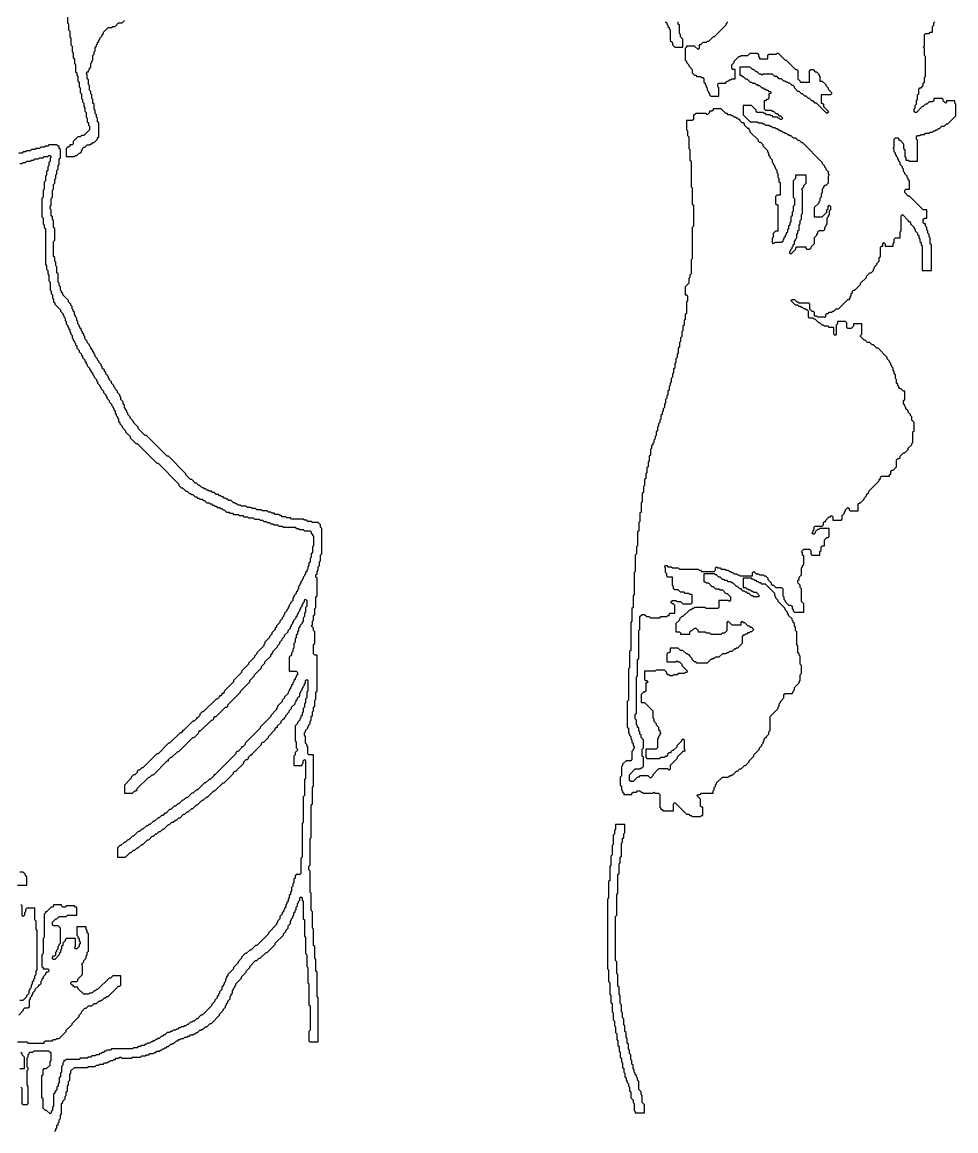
# Model space of a CAD drawing. Header units: metres. Extents: x 0 to 7998, y 2 to 10328.
# Drawn here: x 4186 to 5794, y 4719 to 6627 of the extents above; entities that cross this region are included whole.
import ezdxf

# ---------------------------------------------------------------- set-up
doc = ezdxf.new("R2010")
doc.units = ezdxf.units.M

msp = doc.modelspace()

# ---------------------------------------------------------------- linework, layer by layer
for points in [[(4264, 6636), (4264, 6626), (4266, 6624), (4266, 6614), (4268, 6612), (4268, 6602), (4270, 6600), (4270, 6588), (4272, 6586), (4272, 6576), (4274, 6574), (4274, 6566), (4276, 6564), (4276, 6556), (4278, 6554), (4278, 6542), (4280, 6540), (4280, 6536), (4282, 6534), (4282, 6526), (4284, 6524), (4284, 6516), (4286, 6514), (4286, 6506), (4288, 6504), (4288, 6496), (4290, 6494), (4290, 6490), (4292, 6488), (4292, 6482), (4294, 6480), (4294, 6474), (4296, 6472), (4296, 6464), (4298, 6462), (4298, 6456), (4300, 6454), (4300, 6450), (4302, 6448), (4302, 6442), (4292, 6432), (4288, 6432), (4286, 6430), (4282, 6430), (4274, 6422), (4274, 6418), (4272, 6416), (4268, 6416), (4268, 6414), (4266, 6412), (4264, 6412), (4262, 6410), (4262, 6396), (4276, 6396), (4278, 6398), (4280, 6398), (4284, 6402), (4286, 6402), (4288, 6404), (4288, 6406), (4290, 6408), (4290, 6410), (4292, 6412), (4294, 6412), (4298, 6416), (4302, 6416), (4304, 6418), (4306, 6418), (4308, 6420), (4310, 6420), (4316, 6426), (4316, 6428), (4318, 6430), (4318, 6454), (4316, 6456), (4316, 6462), (4314, 6464), (4314, 6468), (4312, 6470), (4312, 6476), (4310, 6478), (4310, 6486), (4308, 6488), (4308, 6494), (4306, 6496), (4306, 6502), (4304, 6504), (4304, 6508), (4302, 6510), (4302, 6518), (4300, 6520), (4300, 6528), (4298, 6530), (4298, 6538), (4296, 6540), (4298, 6542), (4300, 6542), (4300, 6544), (4302, 6546), (4302, 6548), (4304, 6550), (4304, 6556), (4306, 6558), (4306, 6560), (4308, 6562), (4308, 6570), (4310, 6572), (4310, 6576), (4312, 6578), (4312, 6584), (4314, 6586), (4314, 6588), (4316, 6590), (4316, 6592), (4318, 6594), (4318, 6596), (4320, 6598), (4320, 6600), (4324, 6604), (4324, 6606), (4326, 6608), (4326, 6610), (4334, 6618), (4340, 6618), (4342, 6620), (4346, 6620), (4352, 6626), (4358, 6626), (4362, 6630)], [(5400, 6628), (5400, 6626), (5398, 6624), (5398, 6622), (5378, 6602), (5376, 6602), (5368, 6594), (5366, 6594), (5364, 6592), (5358, 6592), (5354, 6588), (5352, 6588), (5352, 6582), (5350, 6580), (5344, 6586), (5330, 6586), (5330, 6584), (5328, 6582), (5328, 6562), (5330, 6560), (5330, 6558), (5334, 6554), (5334, 6552), (5340, 6546), (5340, 6540), (5344, 6536), (5346, 6536), (5348, 6534), (5354, 6534), (5356, 6532), (5358, 6532), (5360, 6530), (5360, 6524), (5362, 6522), (5362, 6520), (5364, 6518), (5364, 6516), (5366, 6514), (5366, 6510), (5368, 6508), (5368, 6506), (5370, 6504), (5370, 6502), (5372, 6500), (5386, 6500), (5386, 6514), (5384, 6516), (5384, 6520), (5386, 6522), (5398, 6522), (5398, 6524), (5400, 6526), (5402, 6526), (5404, 6528), (5406, 6528), (5408, 6530), (5414, 6530), (5414, 6546), (5410, 6546), (5408, 6548), (5408, 6554), (5412, 6558), (5412, 6560), (5420, 6568), (5422, 6568), (5424, 6570), (5436, 6570), (5440, 6574), (5452, 6574), (5454, 6572), (5454, 6568), (5456, 6566), (5456, 6564), (5470, 6564), (5470, 6570), (5472, 6572), (5484, 6572), (5486, 6574), (5488, 6574), (5500, 6562), (5502, 6562), (5518, 6546), (5520, 6546), (5522, 6544), (5522, 6530), (5526, 6526), (5526, 6524), (5542, 6524), (5542, 6544), (5544, 6546), (5548, 6546), (5552, 6542), (5554, 6542), (5558, 6538), (5558, 6536), (5560, 6534), (5560, 6526), (5564, 6526), (5570, 6520), (5570, 6518), (5574, 6514), (5574, 6512), (5580, 6506), (5580, 6504), (5578, 6502), (5562, 6502), (5562, 6488), (5564, 6488), (5566, 6486), (5566, 6482), (5574, 6474), (5574, 6472), (5572, 6470), (5554, 6488), (5552, 6488), (5548, 6492), (5546, 6492), (5542, 6496), (5540, 6496), (5536, 6500), (5534, 6500), (5530, 6504), (5528, 6504), (5524, 6508), (5522, 6508), (5516, 6514), (5516, 6516), (5514, 6518), (5512, 6518), (5508, 6522), (5506, 6522), (5504, 6524), (5502, 6524), (5500, 6526), (5498, 6526), (5494, 6530), (5490, 6530), (5486, 6534), (5482, 6534), (5478, 6538), (5462, 6538), (5460, 6536), (5458, 6538), (5456, 6538), (5452, 6542), (5450, 6542), (5446, 6546), (5444, 6546), (5440, 6550), (5422, 6550), (5422, 6536), (5424, 6536), (5426, 6534), (5428, 6534), (5432, 6530), (5434, 6530), (5440, 6524), (5442, 6524), (5444, 6522), (5448, 6522), (5450, 6520), (5452, 6520), (5454, 6518), (5456, 6518), (5460, 6514), (5462, 6514), (5464, 6512), (5466, 6512), (5468, 6510), (5470, 6510), (5472, 6508), (5474, 6508), (5476, 6506), (5474, 6504), (5472, 6504), (5472, 6496), (5470, 6494), (5468, 6494), (5466, 6492), (5464, 6492), (5464, 6478), (5466, 6476), (5476, 6476), (5478, 6474), (5480, 6474), (5484, 6470), (5486, 6470), (5490, 6466), (5492, 6466), (5496, 6462), (5494, 6460), (5492, 6460), (5490, 6462), (5488, 6462), (5486, 6464), (5480, 6464), (5478, 6466), (5476, 6466), (5474, 6468), (5468, 6468), (5466, 6470), (5464, 6470), (5462, 6472), (5452, 6472), (5450, 6474), (5450, 6476), (5442, 6484), (5428, 6484), (5428, 6468), (5440, 6456), (5452, 6456), (5454, 6454), (5460, 6454), (5462, 6452), (5464, 6452), (5466, 6450), (5472, 6450), (5474, 6448), (5476, 6448), (5478, 6446), (5482, 6446), (5484, 6444), (5486, 6444), (5488, 6442), (5490, 6442), (5492, 6440), (5494, 6440), (5496, 6438), (5498, 6438), (5500, 6436), (5502, 6436), (5504, 6434), (5506, 6434), (5508, 6432), (5510, 6432), (5514, 6428), (5518, 6428), (5522, 6424), (5524, 6424), (5528, 6420), (5530, 6420), (5564, 6386), (5564, 6384), (5568, 6380), (5568, 6378), (5570, 6376), (5570, 6374), (5574, 6370), (5574, 6366), (5576, 6364), (5574, 6362), (5574, 6350), (5570, 6346), (5568, 6346), (5566, 6344), (5566, 6342), (5564, 6340), (5564, 6334), (5562, 6332), (5562, 6326), (5560, 6324), (5560, 6320), (5558, 6318), (5558, 6316), (5550, 6308), (5550, 6292), (5564, 6292), (5572, 6300), (5572, 6304), (5574, 6306), (5574, 6310), (5576, 6312), (5578, 6310), (5578, 6304), (5576, 6302), (5576, 6296), (5574, 6294), (5574, 6292), (5572, 6290), (5572, 6280), (5570, 6278), (5570, 6276), (5568, 6274), (5568, 6270), (5566, 6268), (5558, 6268), (5556, 6266), (5556, 6264), (5554, 6262), (5554, 6260), (5550, 6256), (5550, 6246), (5544, 6240), (5544, 6238), (5542, 6236), (5538, 6236), (5536, 6238), (5536, 6240), (5520, 6240), (5518, 6238), (5518, 6236), (5510, 6228), (5508, 6230), (5508, 6232), (5510, 6234), (5510, 6236), (5512, 6238), (5512, 6240), (5514, 6242), (5514, 6244), (5516, 6246), (5516, 6250), (5518, 6252), (5518, 6254), (5520, 6256), (5520, 6262), (5522, 6264), (5522, 6268), (5524, 6270), (5524, 6278), (5526, 6280), (5526, 6286), (5528, 6288), (5528, 6296), (5530, 6298), (5530, 6338), (5528, 6340), (5532, 6344), (5532, 6346), (5536, 6350), (5536, 6364), (5518, 6364), (5518, 6358), (5514, 6354), (5514, 6326), (5516, 6324), (5516, 6312), (5514, 6310), (5514, 6302), (5512, 6300), (5512, 6294), (5510, 6292), (5510, 6284), (5508, 6282), (5508, 6278), (5506, 6276), (5506, 6272), (5504, 6270), (5504, 6266), (5502, 6264), (5502, 6262), (5500, 6260), (5500, 6258), (5498, 6256), (5498, 6254), (5496, 6252), (5496, 6250), (5494, 6248), (5482, 6248), (5480, 6246), (5478, 6248), (5478, 6256), (5480, 6258), (5480, 6264), (5484, 6268), (5488, 6268), (5488, 6312), (5486, 6312), (5484, 6314), (5484, 6328), (5486, 6330), (5492, 6330), (5492, 6350), (5490, 6352), (5490, 6358), (5488, 6360), (5488, 6366), (5486, 6368), (5486, 6372), (5484, 6374), (5484, 6376), (5482, 6378), (5482, 6380), (5480, 6382), (5480, 6384), (5478, 6386), (5478, 6390), (5474, 6394), (5474, 6396), (5472, 6398), (5472, 6402), (5470, 6404), (5470, 6406), (5462, 6414), (5462, 6416), (5458, 6420), (5456, 6420), (5454, 6422), (5454, 6424), (5440, 6438), (5440, 6440), (5438, 6442), (5438, 6444), (5436, 6444), (5430, 6450), (5430, 6452), (5428, 6454), (5426, 6454), (5422, 6458), (5422, 6460), (5420, 6460), (5418, 6462), (5416, 6462), (5414, 6464), (5412, 6464), (5410, 6466), (5408, 6466), (5406, 6468), (5402, 6468), (5400, 6470), (5398, 6470), (5390, 6478), (5376, 6478), (5376, 6476), (5374, 6474), (5370, 6474), (5370, 6472), (5366, 6468), (5364, 6470), (5346, 6470), (5344, 6468), (5342, 6468), (5342, 6460), (5340, 6458), (5330, 6458), (5330, 6442), (5332, 6440), (5332, 6432), (5334, 6430), (5334, 6410), (5336, 6408), (5336, 6390), (5338, 6388), (5338, 6344), (5340, 6342), (5340, 6314), (5342, 6312), (5342, 6276), (5340, 6274), (5340, 6220), (5338, 6218), (5338, 6194), (5336, 6192), (5336, 6188), (5334, 6186), (5334, 6178), (5328, 6172), (5328, 6158), (5330, 6158), (5332, 6156), (5332, 6148), (5330, 6146), (5330, 6126), (5328, 6124), (5328, 6116), (5326, 6114), (5326, 6106), (5324, 6104), (5324, 6096), (5322, 6094), (5322, 6086), (5320, 6084), (5320, 6078), (5318, 6076), (5318, 6068), (5316, 6066), (5316, 6058), (5314, 6056), (5314, 6050), (5312, 6048), (5312, 6042), (5310, 6040), (5310, 6032), (5308, 6030), (5308, 6024), (5306, 6022), (5306, 6016), (5304, 6014), (5304, 6008), (5302, 6006), (5302, 6002), (5300, 6000), (5300, 5994), (5298, 5992), (5298, 5986), (5296, 5984), (5296, 5980), (5294, 5978), (5294, 5972), (5292, 5970), (5292, 5964), (5290, 5962), (5290, 5958), (5288, 5956), (5288, 5952), (5286, 5950), (5286, 5944), (5284, 5942), (5284, 5938), (5282, 5936), (5282, 5932), (5280, 5930), (5280, 5924), (5278, 5922), (5278, 5916), (5276, 5914), (5276, 5910), (5274, 5908), (5274, 5904), (5272, 5902), (5272, 5900), (5270, 5898), (5270, 5894), (5268, 5892), (5268, 5882), (5266, 5880), (5266, 5872), (5264, 5870), (5264, 5862), (5262, 5860), (5262, 5852), (5260, 5850), (5260, 5842), (5258, 5840), (5258, 5830), (5256, 5828), (5256, 5818), (5254, 5816), (5254, 5802), (5252, 5800), (5252, 5784), (5250, 5782), (5250, 5768), (5248, 5766), (5248, 5752), (5246, 5750), (5246, 5726), (5244, 5724), (5244, 5712), (5242, 5710), (5242, 5682), (5240, 5680), (5240, 5642), (5238, 5640), (5238, 5620), (5236, 5618), (5236, 5596), (5234, 5594), (5234, 5546), (5232, 5544), (5232, 5516), (5230, 5514), (5230, 5460), (5228, 5458), (5228, 5414), (5230, 5412), (5230, 5404), (5232, 5402), (5232, 5400), (5234, 5398), (5234, 5394), (5236, 5392), (5236, 5388), (5238, 5386), (5238, 5382), (5240, 5380), (5240, 5378), (5238, 5376), (5238, 5374), (5236, 5372), (5236, 5358), (5234, 5356), (5226, 5356), (5220, 5350), (5220, 5348), (5218, 5346), (5218, 5330), (5216, 5328), (5216, 5314), (5218, 5312), (5218, 5306), (5220, 5304), (5220, 5302), (5222, 5300), (5222, 5298), (5236, 5298), (5236, 5300), (5238, 5302), (5244, 5302), (5246, 5304), (5250, 5304), (5252, 5302), (5254, 5302), (5256, 5300), (5272, 5300), (5274, 5302), (5276, 5300), (5282, 5300), (5284, 5298), (5284, 5276), (5286, 5274), (5286, 5272), (5288, 5272), (5290, 5270), (5308, 5270), (5308, 5282), (5310, 5284), (5330, 5264), (5334, 5264), (5336, 5262), (5338, 5262), (5340, 5260), (5354, 5260), (5356, 5262), (5358, 5262), (5358, 5276), (5356, 5276), (5354, 5278), (5354, 5290), (5348, 5296), (5350, 5298), (5354, 5298), (5356, 5300), (5376, 5300), (5376, 5304), (5378, 5306), (5378, 5310), (5380, 5312), (5380, 5314), (5382, 5316), (5382, 5318), (5392, 5328), (5402, 5328), (5404, 5330), (5406, 5330), (5408, 5332), (5410, 5332), (5416, 5338), (5418, 5338), (5422, 5342), (5424, 5342), (5430, 5348), (5432, 5348), (5438, 5354), (5438, 5356), (5446, 5364), (5446, 5366), (5456, 5376), (5456, 5378), (5460, 5382), (5460, 5384), (5462, 5386), (5462, 5388), (5464, 5390), (5464, 5394), (5466, 5396), (5468, 5396), (5468, 5398), (5472, 5402), (5472, 5406), (5474, 5408), (5474, 5432), (5488, 5446), (5488, 5448), (5490, 5450), (5490, 5454), (5492, 5456), (5492, 5458), (5498, 5464), (5498, 5470), (5500, 5472), (5512, 5472), (5514, 5474), (5514, 5476), (5516, 5478), (5516, 5482), (5524, 5490), (5524, 5492), (5526, 5494), (5526, 5504), (5528, 5506), (5528, 5520), (5526, 5522), (5526, 5536), (5524, 5538), (5524, 5540), (5522, 5542), (5522, 5554), (5520, 5556), (5520, 5578), (5518, 5580), (5518, 5586), (5516, 5588), (5516, 5592), (5514, 5594), (5514, 5596), (5512, 5598), (5512, 5600), (5506, 5606), (5506, 5608), (5504, 5610), (5504, 5612), (5500, 5616), (5500, 5618), (5488, 5630), (5488, 5632), (5484, 5636), (5484, 5638), (5482, 5640), (5482, 5644), (5466, 5660), (5460, 5660), (5458, 5662), (5456, 5662), (5454, 5664), (5452, 5664), (5450, 5666), (5448, 5666), (5446, 5668), (5444, 5668), (5442, 5670), (5428, 5670), (5428, 5654), (5432, 5654), (5434, 5652), (5436, 5652), (5438, 5650), (5440, 5650), (5442, 5648), (5444, 5648), (5446, 5646), (5450, 5646), (5456, 5640), (5454, 5638), (5446, 5638), (5444, 5640), (5442, 5640), (5438, 5644), (5436, 5644), (5434, 5646), (5432, 5646), (5430, 5648), (5428, 5648), (5424, 5652), (5422, 5652), (5418, 5656), (5416, 5656), (5410, 5662), (5408, 5662), (5406, 5664), (5402, 5664), (5400, 5666), (5396, 5666), (5394, 5668), (5392, 5668), (5388, 5672), (5386, 5672), (5382, 5676), (5380, 5676), (5378, 5678), (5360, 5678), (5360, 5664), (5362, 5664), (5364, 5662), (5368, 5662), (5374, 5656), (5376, 5656), (5380, 5652), (5386, 5652), (5388, 5650), (5392, 5650), (5398, 5644), (5400, 5644), (5406, 5638), (5406, 5632), (5404, 5630), (5402, 5632), (5386, 5632), (5386, 5620), (5384, 5618), (5364, 5618), (5362, 5620), (5344, 5620), (5342, 5618), (5340, 5618), (5338, 5616), (5336, 5616), (5324, 5604), (5322, 5604), (5318, 5600), (5318, 5598), (5312, 5592), (5312, 5578), (5318, 5578), (5320, 5576), (5320, 5574), (5336, 5574), (5336, 5578), (5338, 5580), (5340, 5580), (5344, 5584), (5346, 5584), (5350, 5580), (5350, 5578), (5362, 5578), (5364, 5576), (5370, 5576), (5372, 5574), (5390, 5574), (5392, 5576), (5396, 5576), (5400, 5580), (5400, 5594), (5402, 5596), (5408, 5590), (5424, 5590), (5424, 5594), (5426, 5596), (5428, 5594), (5430, 5594), (5436, 5588), (5438, 5588), (5440, 5586), (5442, 5586), (5446, 5582), (5442, 5578), (5440, 5578), (5438, 5576), (5436, 5576), (5434, 5574), (5432, 5574), (5430, 5572), (5428, 5572), (5426, 5570), (5426, 5558), (5418, 5550), (5416, 5550), (5414, 5548), (5412, 5548), (5408, 5544), (5404, 5544), (5402, 5542), (5400, 5542), (5398, 5540), (5392, 5540), (5386, 5534), (5380, 5534), (5378, 5532), (5376, 5532), (5374, 5530), (5372, 5530), (5366, 5524), (5348, 5524), (5346, 5526), (5344, 5526), (5340, 5530), (5340, 5532), (5336, 5536), (5336, 5538), (5334, 5538), (5332, 5540), (5330, 5540), (5324, 5546), (5320, 5546), (5316, 5550), (5302, 5550), (5302, 5544), (5300, 5542), (5298, 5542), (5296, 5540), (5296, 5526), (5312, 5526), (5314, 5528), (5316, 5526), (5318, 5526), (5322, 5522), (5322, 5520), (5332, 5510), (5330, 5508), (5328, 5508), (5326, 5506), (5316, 5506), (5314, 5504), (5308, 5504), (5306, 5502), (5302, 5502), (5300, 5504), (5298, 5504), (5296, 5506), (5296, 5508), (5292, 5512), (5278, 5512), (5276, 5510), (5258, 5510), (5258, 5496), (5260, 5494), (5262, 5494), (5264, 5492), (5262, 5490), (5260, 5490), (5260, 5476), (5258, 5474), (5256, 5474), (5252, 5470), (5252, 5456), (5258, 5456), (5272, 5442), (5272, 5430), (5274, 5428), (5274, 5424), (5278, 5420), (5278, 5418), (5282, 5414), (5282, 5410), (5284, 5408), (5284, 5406), (5286, 5404), (5284, 5402), (5284, 5400), (5282, 5398), (5282, 5396), (5280, 5394), (5280, 5378), (5278, 5376), (5260, 5376), (5260, 5362), (5262, 5360), (5284, 5360), (5286, 5362), (5292, 5362), (5294, 5364), (5296, 5364), (5298, 5366), (5298, 5368), (5300, 5370), (5304, 5370), (5304, 5372), (5306, 5374), (5308, 5374), (5314, 5380), (5314, 5382), (5322, 5390), (5322, 5392), (5324, 5394), (5326, 5392), (5326, 5376), (5328, 5374), (5326, 5372), (5324, 5372), (5314, 5362), (5314, 5360), (5302, 5348), (5302, 5342), (5300, 5340), (5298, 5342), (5282, 5342), (5272, 5332), (5272, 5330), (5268, 5326), (5264, 5330), (5250, 5330), (5248, 5328), (5246, 5328), (5238, 5320), (5234, 5320), (5232, 5322), (5232, 5332), (5242, 5342), (5250, 5342), (5252, 5344), (5254, 5344), (5256, 5346), (5256, 5362), (5254, 5364), (5254, 5376), (5256, 5378), (5256, 5392), (5252, 5396), (5252, 5400), (5250, 5402), (5250, 5406), (5248, 5408), (5248, 5412), (5246, 5414), (5246, 5416), (5244, 5418), (5244, 5426), (5242, 5428), (5242, 5436), (5244, 5438), (5244, 5500), (5246, 5502), (5246, 5530), (5248, 5532), (5248, 5580), (5250, 5582), (5250, 5604), (5254, 5608), (5258, 5608), (5262, 5604), (5266, 5604), (5268, 5602), (5284, 5602), (5286, 5604), (5296, 5604), (5298, 5606), (5300, 5606), (5300, 5608), (5302, 5610), (5310, 5610), (5310, 5624), (5308, 5626), (5306, 5626), (5304, 5628), (5304, 5630), (5306, 5632), (5312, 5632), (5314, 5630), (5320, 5630), (5324, 5626), (5338, 5626), (5340, 5628), (5340, 5642), (5336, 5642), (5334, 5644), (5328, 5644), (5326, 5646), (5320, 5646), (5316, 5650), (5310, 5650), (5308, 5652), (5308, 5656), (5306, 5658), (5306, 5672), (5298, 5672), (5296, 5674), (5296, 5678), (5294, 5680), (5294, 5688), (5292, 5690), (5294, 5692), (5296, 5692), (5298, 5690), (5304, 5690), (5306, 5688), (5316, 5688), (5318, 5686), (5350, 5686), (5352, 5684), (5354, 5684), (5356, 5682), (5378, 5682), (5380, 5684), (5380, 5688), (5382, 5690), (5384, 5688), (5388, 5688), (5390, 5686), (5396, 5686), (5398, 5684), (5402, 5684), (5404, 5682), (5406, 5682), (5408, 5680), (5410, 5680), (5412, 5678), (5416, 5678), (5418, 5676), (5420, 5676), (5422, 5674), (5444, 5674), (5444, 5680), (5446, 5682), (5450, 5678), (5454, 5678), (5456, 5676), (5462, 5676), (5464, 5674), (5466, 5674), (5470, 5670), (5470, 5668), (5476, 5662), (5476, 5660), (5478, 5658), (5480, 5658), (5484, 5654), (5494, 5654), (5496, 5652), (5496, 5640), (5498, 5638), (5498, 5634), (5500, 5632), (5500, 5630), (5506, 5624), (5510, 5624), (5512, 5622), (5512, 5618), (5514, 5616), (5514, 5614), (5516, 5612), (5532, 5612), (5532, 5626), (5528, 5630), (5528, 5652), (5526, 5654), (5526, 5658), (5522, 5662), (5522, 5666), (5524, 5668), (5524, 5672), (5528, 5676), (5528, 5688), (5530, 5690), (5530, 5692), (5532, 5694), (5532, 5708), (5530, 5710), (5530, 5714), (5528, 5716), (5532, 5720), (5542, 5720), (5544, 5718), (5544, 5712), (5546, 5710), (5560, 5710), (5560, 5716), (5562, 5718), (5562, 5724), (5564, 5726), (5568, 5726), (5568, 5736), (5572, 5740), (5574, 5740), (5576, 5742), (5576, 5756), (5560, 5756), (5558, 5754), (5556, 5754), (5552, 5750), (5552, 5748), (5550, 5746), (5548, 5746), (5546, 5748), (5548, 5750), (5548, 5752), (5550, 5754), (5550, 5758), (5552, 5760), (5564, 5760), (5566, 5762), (5566, 5766), (5568, 5768), (5570, 5768), (5570, 5770), (5576, 5776), (5578, 5776), (5580, 5778), (5582, 5776), (5582, 5770), (5596, 5770), (5598, 5772), (5598, 5778), (5602, 5782), (5602, 5784), (5604, 5786), (5604, 5788), (5608, 5792), (5610, 5790), (5610, 5788), (5612, 5786), (5626, 5786), (5626, 5798), (5628, 5800), (5630, 5800), (5636, 5806), (5636, 5808), (5640, 5812), (5640, 5814), (5644, 5818), (5644, 5820), (5662, 5838), (5662, 5840), (5664, 5842), (5664, 5844), (5666, 5846), (5680, 5846), (5680, 5848), (5682, 5850), (5682, 5854), (5684, 5856), (5686, 5856), (5692, 5862), (5692, 5874), (5694, 5876), (5696, 5876), (5698, 5878), (5698, 5880), (5704, 5886), (5706, 5886), (5712, 5892), (5712, 5894), (5718, 5900), (5718, 5902), (5720, 5904), (5720, 5922), (5722, 5924), (5722, 5938), (5718, 5942), (5718, 5948), (5716, 5950), (5716, 5952), (5712, 5956), (5712, 5958), (5708, 5962), (5708, 5964), (5706, 5966), (5706, 5968), (5704, 5970), (5704, 5976), (5706, 5978), (5706, 5992), (5704, 5992), (5700, 5996), (5698, 5996), (5696, 5998), (5696, 6000), (5694, 6002), (5694, 6004), (5692, 6006), (5692, 6012), (5690, 6014), (5690, 6020), (5688, 6022), (5688, 6026), (5686, 6028), (5686, 6032), (5684, 6034), (5684, 6036), (5682, 6038), (5682, 6040), (5680, 6042), (5680, 6044), (5676, 6048), (5676, 6050), (5660, 6066), (5658, 6066), (5652, 6072), (5650, 6072), (5646, 6076), (5642, 6076), (5638, 6080), (5636, 6080), (5630, 6086), (5630, 6088), (5632, 6090), (5632, 6108), (5618, 6108), (5618, 6104), (5614, 6100), (5608, 6100), (5606, 6102), (5606, 6110), (5604, 6112), (5590, 6112), (5590, 6108), (5588, 6106), (5588, 6090), (5586, 6088), (5584, 6090), (5584, 6102), (5576, 6102), (5574, 6104), (5568, 6104), (5566, 6106), (5564, 6106), (5560, 6110), (5558, 6110), (5552, 6116), (5550, 6116), (5548, 6118), (5542, 6118), (5540, 6120), (5540, 6130), (5538, 6132), (5536, 6132), (5534, 6134), (5532, 6134), (5530, 6136), (5528, 6136), (5526, 6138), (5524, 6138), (5522, 6140), (5518, 6140), (5510, 6148), (5512, 6150), (5516, 6150), (5520, 6146), (5522, 6146), (5524, 6144), (5540, 6144), (5542, 6142), (5542, 6134), (5546, 6130), (5548, 6130), (5550, 6128), (5550, 6122), (5554, 6122), (5556, 6120), (5570, 6120), (5570, 6124), (5572, 6126), (5574, 6126), (5576, 6128), (5580, 6128), (5582, 6130), (5584, 6130), (5588, 6134), (5592, 6134), (5608, 6150), (5610, 6150), (5612, 6152), (5612, 6154), (5614, 6156), (5614, 6160), (5616, 6162), (5616, 6164), (5618, 6166), (5620, 6166), (5630, 6176), (5630, 6178), (5640, 6188), (5640, 6190), (5646, 6196), (5648, 6196), (5652, 6200), (5652, 6202), (5654, 6204), (5654, 6206), (5658, 6210), (5658, 6212), (5662, 6216), (5662, 6222), (5664, 6224), (5664, 6240), (5666, 6242), (5668, 6242), (5668, 6246), (5670, 6248), (5672, 6246), (5672, 6242), (5686, 6242), (5686, 6246), (5688, 6248), (5688, 6254), (5690, 6256), (5698, 6256), (5698, 6266), (5700, 6268), (5700, 6294), (5702, 6296), (5712, 6286), (5712, 6284), (5714, 6284), (5716, 6282), (5716, 6280), (5722, 6274), (5722, 6272), (5724, 6270), (5724, 6268), (5728, 6264), (5728, 6262), (5730, 6260), (5730, 6256), (5732, 6254), (5732, 6250), (5734, 6248), (5734, 6244), (5736, 6242), (5736, 6200), (5752, 6200), (5752, 6244), (5750, 6246), (5750, 6256), (5748, 6258), (5748, 6262), (5746, 6264), (5746, 6268), (5744, 6270), (5744, 6274), (5742, 6276), (5742, 6280), (5740, 6280), (5738, 6282), (5738, 6288), (5740, 6290), (5744, 6290), (5744, 6304), (5738, 6304), (5714, 6328), (5712, 6328), (5706, 6334), (5706, 6338), (5708, 6340), (5714, 6340), (5714, 6354), (5712, 6356), (5712, 6358), (5710, 6360), (5710, 6362), (5706, 6366), (5706, 6368), (5704, 6370), (5704, 6374), (5702, 6376), (5702, 6378), (5698, 6382), (5698, 6386), (5696, 6388), (5696, 6390), (5694, 6392), (5694, 6394), (5692, 6396), (5692, 6398), (5690, 6400), (5690, 6402), (5688, 6404), (5688, 6408), (5686, 6410), (5688, 6412), (5688, 6426), (5690, 6428), (5694, 6428), (5696, 6426), (5696, 6424), (5698, 6424), (5704, 6418), (5704, 6410), (5706, 6408), (5706, 6396), (5708, 6394), (5708, 6390), (5712, 6390), (5714, 6388), (5728, 6388), (5728, 6424), (5726, 6426), (5726, 6430), (5728, 6432), (5732, 6432), (5734, 6434), (5740, 6434), (5742, 6436), (5748, 6436), (5750, 6438), (5754, 6438), (5756, 6440), (5758, 6440), (5760, 6442), (5762, 6442), (5764, 6444), (5766, 6444), (5770, 6448), (5774, 6448), (5778, 6452), (5780, 6452), (5794, 6466), (5794, 6486), (5792, 6488), (5792, 6492), (5778, 6492), (5778, 6490), (5776, 6488), (5772, 6492), (5772, 6494), (5770, 6496), (5756, 6496), (5756, 6492), (5754, 6490), (5748, 6490), (5744, 6486), (5742, 6486), (5738, 6482), (5736, 6482), (5726, 6472), (5724, 6472), (5722, 6474), (5722, 6478), (5724, 6480), (5724, 6484), (5726, 6486), (5726, 6492), (5728, 6494), (5728, 6502), (5730, 6504), (5730, 6512), (5732, 6514), (5734, 6514), (5738, 6518), (5738, 6522), (5740, 6524), (5740, 6532), (5742, 6534), (5742, 6568), (5740, 6570), (5740, 6582), (5738, 6584), (5740, 6586), (5740, 6606), (5742, 6608), (5748, 6608), (5750, 6610), (5754, 6610), (5754, 6620), (5756, 6622), (5756, 6626), (5758, 6628)], [(5294, 6628), (5296, 6626), (5296, 6624), (5298, 6622), (5298, 6620), (5300, 6618), (5300, 6616), (5302, 6614), (5302, 6596), (5306, 6592), (5306, 6588), (5310, 6584), (5324, 6584), (5324, 6598), (5320, 6602), (5320, 6606), (5318, 6608), (5318, 6622), (5316, 6624), (5316, 6628)], [(4242, 4718), (4244, 4720), (4244, 4722), (4246, 4724), (4246, 4728), (4248, 4730), (4248, 4732), (4250, 4734), (4250, 4738), (4252, 4740), (4252, 4746), (4254, 4748), (4254, 4766), (4256, 4768), (4256, 4770), (4260, 4774), (4260, 4778), (4262, 4780), (4262, 4786), (4264, 4788), (4264, 4796), (4266, 4798), (4266, 4804), (4268, 4806), (4268, 4816), (4270, 4818), (4270, 4822), (4276, 4828), (4298, 4828), (4300, 4830), (4312, 4830), (4314, 4832), (4318, 4832), (4320, 4834), (4326, 4834), (4328, 4836), (4332, 4836), (4334, 4838), (4336, 4838), (4338, 4840), (4342, 4840), (4344, 4842), (4346, 4842), (4348, 4844), (4352, 4844), (4354, 4846), (4356, 4846), (4358, 4844), (4374, 4844), (4376, 4846), (4390, 4846), (4392, 4848), (4398, 4848), (4400, 4850), (4404, 4850), (4406, 4852), (4412, 4852), (4414, 4854), (4416, 4854), (4418, 4856), (4422, 4856), (4424, 4858), (4426, 4858), (4428, 4860), (4430, 4860), (4432, 4862), (4434, 4862), (4436, 4864), (4438, 4864), (4442, 4868), (4444, 4868), (4446, 4870), (4448, 4870), (4452, 4874), (4454, 4874), (4456, 4876), (4458, 4876), (4460, 4878), (4464, 4878), (4466, 4880), (4470, 4880), (4472, 4882), (4474, 4882), (4476, 4884), (4480, 4884), (4482, 4886), (4484, 4886), (4486, 4888), (4488, 4888), (4492, 4892), (4494, 4892), (4496, 4894), (4498, 4894), (4502, 4898), (4504, 4898), (4510, 4904), (4512, 4904), (4526, 4918), (4526, 4920), (4532, 4926), (4532, 4928), (4536, 4932), (4536, 4934), (4538, 4936), (4538, 4938), (4540, 4940), (4540, 4942), (4544, 4946), (4544, 4950), (4546, 4952), (4546, 4954), (4548, 4956), (4548, 4960), (4550, 4962), (4550, 4964), (4552, 4966), (4552, 4968), (4554, 4970), (4554, 4972), (4564, 4982), (4564, 4984), (4572, 4992), (4572, 4994), (4578, 5000), (4578, 5002), (4588, 5012), (4590, 5012), (4594, 5016), (4596, 5016), (4606, 5026), (4608, 5026), (4622, 5040), (4622, 5042), (4636, 5056), (4636, 5058), (4640, 5062), (4640, 5064), (4644, 5068), (4644, 5072), (4648, 5076), (4648, 5080), (4650, 5082), (4650, 5084), (4652, 5086), (4652, 5088), (4654, 5090), (4654, 5094), (4656, 5096), (4656, 5098), (4658, 5100), (4658, 5104), (4660, 5106), (4660, 5110), (4662, 5112), (4662, 5114), (4664, 5116), (4664, 5120), (4666, 5122), (4668, 5120), (4668, 5116), (4670, 5114), (4670, 5084), (4672, 5082), (4672, 5054), (4674, 5052), (4674, 5024), (4676, 5022), (4676, 5002), (4678, 5000), (4678, 4974), (4680, 4972), (4680, 4936), (4682, 4934), (4682, 4892), (4680, 4890), (4680, 4874), (4682, 4872), (4696, 4872), (4696, 4948), (4694, 4950), (4694, 4992), (4692, 4994), (4692, 5014), (4690, 5016), (4690, 5036), (4688, 5038), (4688, 5066), (4686, 5068), (4686, 5096), (4684, 5098), (4684, 5128), (4682, 5130), (4682, 5166), (4680, 5168), (4680, 5174), (4682, 5176), (4682, 5222), (4684, 5224), (4684, 5280), (4686, 5282), (4686, 5310), (4688, 5312), (4688, 5366), (4680, 5366), (4678, 5368), (4678, 5380), (4676, 5382), (4676, 5384), (4674, 5386), (4674, 5398), (4672, 5400), (4672, 5404), (4674, 5406), (4674, 5408), (4678, 5412), (4678, 5414), (4680, 5416), (4680, 5418), (4682, 5420), (4682, 5424), (4684, 5426), (4684, 5432), (4686, 5434), (4686, 5440), (4688, 5442), (4688, 5448), (4690, 5450), (4690, 5460), (4692, 5462), (4692, 5474), (4694, 5476), (4694, 5538), (4690, 5538), (4688, 5540), (4688, 5556), (4690, 5558), (4690, 5578), (4688, 5580), (4688, 5584), (4684, 5588), (4686, 5590), (4686, 5596), (4688, 5598), (4688, 5606), (4690, 5608), (4690, 5618), (4692, 5620), (4692, 5638), (4694, 5640), (4694, 5670), (4692, 5672), (4692, 5676), (4694, 5678), (4694, 5682), (4696, 5684), (4696, 5690), (4698, 5692), (4698, 5698), (4700, 5700), (4700, 5710), (4702, 5712), (4702, 5756), (4700, 5758), (4700, 5762), (4696, 5766), (4686, 5766), (4684, 5768), (4678, 5768), (4676, 5770), (4672, 5770), (4670, 5772), (4650, 5772), (4648, 5774), (4642, 5774), (4640, 5776), (4634, 5776), (4632, 5778), (4630, 5778), (4628, 5780), (4622, 5780), (4620, 5782), (4616, 5782), (4614, 5784), (4610, 5784), (4608, 5786), (4600, 5786), (4598, 5788), (4590, 5788), (4588, 5790), (4582, 5790), (4580, 5792), (4574, 5792), (4572, 5794), (4564, 5794), (4562, 5796), (4558, 5796), (4556, 5798), (4554, 5798), (4552, 5800), (4550, 5800), (4546, 5804), (4542, 5804), (4540, 5806), (4538, 5806), (4536, 5808), (4534, 5808), (4532, 5810), (4530, 5810), (4528, 5812), (4526, 5812), (4524, 5814), (4520, 5814), (4516, 5818), (4514, 5818), (4512, 5820), (4508, 5820), (4506, 5822), (4504, 5822), (4502, 5824), (4500, 5824), (4498, 5826), (4496, 5826), (4492, 5830), (4490, 5830), (4486, 5834), (4484, 5834), (4478, 5840), (4476, 5840), (4468, 5848), (4468, 5850), (4438, 5880), (4436, 5880), (4400, 5916), (4398, 5916), (4386, 5928), (4386, 5930), (4378, 5938), (4378, 5940), (4372, 5946), (4372, 5948), (4368, 5952), (4368, 5954), (4366, 5956), (4366, 5958), (4364, 5960), (4364, 5962), (4362, 5964), (4362, 5968), (4360, 5970), (4360, 5974), (4356, 5978), (4356, 5982), (4354, 5984), (4354, 5986), (4350, 5990), (4350, 5992), (4346, 5996), (4346, 5998), (4344, 6000), (4344, 6002), (4340, 6006), (4340, 6008), (4336, 6012), (4336, 6014), (4334, 6016), (4334, 6018), (4330, 6022), (4330, 6024), (4328, 6026), (4328, 6028), (4324, 6032), (4324, 6034), (4322, 6036), (4322, 6038), (4318, 6042), (4318, 6044), (4316, 6046), (4316, 6048), (4312, 6052), (4312, 6054), (4310, 6056), (4310, 6058), (4308, 6060), (4308, 6062), (4304, 6066), (4304, 6068), (4302, 6070), (4302, 6072), (4298, 6076), (4298, 6078), (4294, 6082), (4294, 6086), (4292, 6088), (4292, 6090), (4290, 6092), (4290, 6094), (4288, 6096), (4288, 6098), (4286, 6100), (4286, 6102), (4284, 6104), (4284, 6106), (4282, 6108), (4282, 6112), (4280, 6114), (4280, 6118), (4278, 6120), (4278, 6122), (4276, 6124), (4276, 6128), (4274, 6130), (4274, 6132), (4272, 6134), (4272, 6138), (4270, 6140), (4270, 6142), (4266, 6146), (4266, 6148), (4256, 6158), (4256, 6160), (4254, 6162), (4254, 6164), (4252, 6166), (4252, 6172), (4250, 6174), (4250, 6178), (4248, 6180), (4248, 6194), (4246, 6196), (4246, 6206), (4244, 6208), (4244, 6214), (4242, 6216), (4242, 6222), (4240, 6224), (4240, 6250), (4242, 6252), (4242, 6272), (4240, 6274), (4240, 6286), (4238, 6288), (4238, 6292), (4236, 6294), (4236, 6304), (4234, 6306), (4234, 6310), (4236, 6312), (4236, 6324), (4238, 6326), (4238, 6338), (4240, 6340), (4240, 6348), (4242, 6350), (4242, 6356), (4244, 6358), (4244, 6364), (4246, 6366), (4246, 6372), (4248, 6374), (4248, 6380), (4250, 6382), (4250, 6392), (4252, 6394), (4252, 6408), (4250, 6410), (4250, 6414), (4248, 6414), (4246, 6416), (4232, 6416), (4230, 6414), (4226, 6414), (4224, 6412), (4218, 6412), (4216, 6410), (4210, 6410), (4208, 6408), (4202, 6408), (4200, 6406), (4194, 6406), (4192, 6404), (4188, 6404), (4186, 6402), (4180, 6402)], [(4182, 6384), (4186, 6384), (4188, 6386), (4192, 6386), (4194, 6388), (4200, 6388), (4202, 6390), (4206, 6390), (4208, 6392), (4214, 6392), (4216, 6394), (4222, 6394), (4224, 6396), (4230, 6396), (4232, 6398), (4234, 6398), (4236, 6396), (4234, 6394), (4234, 6388), (4232, 6386), (4232, 6380), (4230, 6378), (4230, 6372), (4228, 6370), (4228, 6364), (4226, 6362), (4226, 6354), (4224, 6352), (4224, 6340), (4222, 6338), (4222, 6326), (4220, 6324), (4220, 6292), (4222, 6290), (4222, 6280), (4224, 6278), (4224, 6274), (4226, 6272), (4226, 6210), (4228, 6208), (4228, 6202), (4230, 6200), (4230, 6194), (4232, 6192), (4232, 6182), (4234, 6180), (4234, 6166), (4236, 6164), (4236, 6160), (4238, 6158), (4238, 6152), (4240, 6150), (4240, 6146), (4242, 6144), (4242, 6142), (4252, 6132), (4252, 6130), (4256, 6126), (4256, 6124), (4258, 6122), (4258, 6120), (4260, 6118), (4260, 6114), (4262, 6112), (4262, 6108), (4264, 6106), (4264, 6104), (4266, 6102), (4266, 6100), (4268, 6098), (4268, 6094), (4270, 6092), (4270, 6090), (4272, 6088), (4272, 6084), (4274, 6082), (4274, 6080), (4276, 6078), (4276, 6076), (4278, 6074), (4278, 6072), (4280, 6070), (4280, 6066), (4284, 6062), (4284, 6060), (4288, 6056), (4288, 6054), (4290, 6052), (4290, 6050), (4294, 6046), (4294, 6044), (4296, 6042), (4296, 6040), (4298, 6038), (4298, 6036), (4302, 6032), (4302, 6030), (4304, 6028), (4304, 6026), (4308, 6022), (4308, 6020), (4310, 6018), (4310, 6016), (4314, 6012), (4314, 6010), (4316, 6008), (4316, 6006), (4320, 6002), (4320, 6000), (4322, 5998), (4322, 5996), (4326, 5992), (4326, 5990), (4330, 5986), (4330, 5984), (4332, 5982), (4332, 5980), (4336, 5976), (4336, 5974), (4340, 5970), (4340, 5968), (4342, 5966), (4342, 5964), (4344, 5962), (4344, 5960), (4346, 5958), (4346, 5954), (4348, 5952), (4348, 5950), (4350, 5948), (4350, 5946), (4352, 5944), (4352, 5940), (4354, 5938), (4354, 5936), (4358, 5932), (4358, 5930), (4364, 5924), (4364, 5922), (4372, 5914), (4372, 5912), (4382, 5902), (4384, 5902), (4418, 5868), (4420, 5868), (4456, 5832), (4456, 5830), (4460, 5826), (4462, 5826), (4468, 5820), (4470, 5820), (4474, 5816), (4476, 5816), (4478, 5814), (4480, 5814), (4484, 5810), (4486, 5810), (4488, 5808), (4490, 5808), (4492, 5806), (4496, 5806), (4498, 5804), (4500, 5804), (4504, 5800), (4508, 5800), (4510, 5798), (4512, 5798), (4514, 5796), (4516, 5796), (4518, 5794), (4520, 5794), (4522, 5792), (4526, 5792), (4528, 5790), (4530, 5790), (4532, 5788), (4534, 5788), (4538, 5784), (4542, 5784), (4544, 5782), (4548, 5782), (4550, 5780), (4558, 5780), (4560, 5778), (4566, 5778), (4568, 5776), (4574, 5776), (4576, 5774), (4584, 5774), (4586, 5772), (4594, 5772), (4596, 5770), (4600, 5770), (4602, 5768), (4606, 5768), (4608, 5766), (4612, 5766), (4614, 5764), (4618, 5764), (4620, 5762), (4626, 5762), (4628, 5760), (4634, 5760), (4636, 5758), (4656, 5758), (4658, 5756), (4662, 5756), (4664, 5754), (4670, 5754), (4672, 5752), (4682, 5752), (4684, 5750), (4684, 5748), (4686, 5746), (4686, 5744), (4688, 5742), (4688, 5726), (4686, 5724), (4686, 5714), (4684, 5712), (4684, 5706), (4682, 5704), (4682, 5698), (4680, 5696), (4680, 5692), (4678, 5690), (4678, 5686), (4676, 5684), (4676, 5682), (4674, 5680), (4674, 5678), (4672, 5676), (4672, 5674), (4670, 5672), (4670, 5670), (4668, 5668), (4668, 5666), (4666, 5664), (4666, 5662), (4664, 5660), (4664, 5658), (4662, 5656), (4662, 5652), (4660, 5650), (4660, 5648), (4658, 5646), (4658, 5644), (4654, 5640), (4654, 5638), (4652, 5636), (4652, 5632), (4648, 5628), (4648, 5626), (4646, 5624), (4646, 5622), (4644, 5620), (4644, 5618), (4642, 5616), (4642, 5614), (4638, 5610), (4638, 5608), (4636, 5606), (4636, 5604), (4634, 5602), (4634, 5600), (4630, 5596), (4630, 5594), (4624, 5588), (4624, 5586), (4622, 5584), (4622, 5582), (4616, 5576), (4616, 5574), (4612, 5570), (4612, 5568), (4604, 5560), (4604, 5558), (4602, 5556), (4602, 5554), (4590, 5542), (4590, 5540), (4586, 5536), (4586, 5534), (4576, 5524), (4576, 5522), (4564, 5510), (4564, 5508), (4550, 5494), (4550, 5492), (4534, 5476), (4534, 5474), (4532, 5472), (4530, 5472), (4530, 5470), (4528, 5468), (4526, 5468), (4526, 5466), (4522, 5462), (4520, 5462), (4498, 5440), (4496, 5440), (4492, 5436), (4492, 5434), (4488, 5430), (4486, 5430), (4486, 5428), (4482, 5424), (4480, 5424), (4464, 5408), (4462, 5408), (4462, 5406), (4460, 5404), (4458, 5404), (4440, 5386), (4438, 5386), (4420, 5368), (4418, 5368), (4394, 5344), (4392, 5344), (4388, 5340), (4386, 5340), (4384, 5338), (4384, 5336), (4380, 5332), (4378, 5332), (4374, 5328), (4374, 5326), (4362, 5314), (4362, 5300), (4376, 5300), (4380, 5304), (4382, 5304), (4384, 5306), (4384, 5308), (4404, 5328), (4406, 5328), (4410, 5332), (4412, 5332), (4436, 5356), (4438, 5356), (4438, 5358), (4442, 5362), (4444, 5362), (4454, 5372), (4456, 5372), (4480, 5396), (4482, 5396), (4490, 5404), (4490, 5406), (4492, 5408), (4494, 5408), (4512, 5426), (4514, 5426), (4516, 5428), (4516, 5430), (4518, 5432), (4520, 5432), (4536, 5448), (4538, 5448), (4540, 5450), (4540, 5452), (4562, 5474), (4562, 5476), (4578, 5492), (4578, 5494), (4586, 5502), (4586, 5504), (4598, 5516), (4598, 5518), (4604, 5524), (4604, 5526), (4614, 5536), (4614, 5538), (4618, 5542), (4618, 5544), (4626, 5552), (4626, 5554), (4630, 5558), (4630, 5560), (4634, 5564), (4634, 5566), (4638, 5570), (4638, 5572), (4644, 5578), (4644, 5580), (4648, 5584), (4648, 5586), (4650, 5588), (4650, 5590), (4652, 5592), (4652, 5594), (4654, 5596), (4654, 5598), (4658, 5602), (4658, 5604), (4660, 5606), (4660, 5608), (4662, 5610), (4662, 5612), (4664, 5614), (4664, 5616), (4666, 5618), (4666, 5620), (4668, 5622), (4668, 5624), (4670, 5626), (4670, 5628), (4672, 5630), (4672, 5632), (4674, 5634), (4676, 5632), (4676, 5622), (4674, 5620), (4674, 5612), (4672, 5610), (4672, 5604), (4670, 5602), (4670, 5596), (4668, 5594), (4668, 5592), (4664, 5588), (4664, 5586), (4662, 5584), (4662, 5580), (4660, 5578), (4660, 5574), (4658, 5572), (4658, 5568), (4656, 5566), (4656, 5560), (4654, 5558), (4654, 5550), (4652, 5548), (4652, 5544), (4650, 5542), (4650, 5538), (4646, 5534), (4646, 5510), (4658, 5510), (4660, 5508), (4660, 5504), (4658, 5502), (4658, 5500), (4656, 5498), (4656, 5496), (4654, 5494), (4654, 5492), (4652, 5490), (4652, 5488), (4650, 5486), (4650, 5484), (4648, 5482), (4648, 5480), (4646, 5478), (4646, 5476), (4644, 5474), (4644, 5472), (4638, 5466), (4638, 5464), (4634, 5460), (4634, 5458), (4626, 5450), (4626, 5448), (4624, 5446), (4624, 5444), (4614, 5434), (4614, 5432), (4596, 5414), (4596, 5412), (4570, 5386), (4570, 5384), (4566, 5380), (4564, 5380), (4564, 5378), (4558, 5372), (4556, 5372), (4554, 5370), (4554, 5368), (4518, 5332), (4516, 5332), (4516, 5330), (4510, 5324), (4508, 5324), (4502, 5318), (4500, 5318), (4488, 5306), (4486, 5306), (4480, 5300), (4478, 5300), (4470, 5292), (4468, 5292), (4464, 5288), (4462, 5288), (4456, 5282), (4454, 5282), (4450, 5278), (4448, 5278), (4442, 5272), (4440, 5272), (4434, 5266), (4432, 5266), (4428, 5262), (4426, 5262), (4422, 5258), (4420, 5258), (4414, 5252), (4412, 5252), (4406, 5246), (4404, 5246), (4402, 5244), (4400, 5244), (4394, 5238), (4392, 5238), (4388, 5234), (4386, 5234), (4378, 5226), (4376, 5226), (4370, 5220), (4368, 5220), (4364, 5216), (4362, 5216), (4356, 5210), (4354, 5210), (4350, 5206), (4350, 5190), (4364, 5190), (4372, 5198), (4374, 5198), (4378, 5202), (4380, 5202), (4384, 5206), (4386, 5206), (4392, 5212), (4394, 5212), (4402, 5220), (4404, 5220), (4410, 5226), (4412, 5226), (4416, 5230), (4418, 5230), (4422, 5234), (4424, 5234), (4428, 5238), (4430, 5238), (4438, 5246), (4440, 5246), (4444, 5250), (4446, 5250), (4450, 5254), (4452, 5254), (4456, 5258), (4458, 5258), (4464, 5264), (4466, 5264), (4470, 5268), (4472, 5268), (4478, 5274), (4480, 5274), (4486, 5280), (4488, 5280), (4496, 5288), (4498, 5288), (4504, 5294), (4506, 5294), (4516, 5304), (4518, 5304), (4532, 5318), (4534, 5318), (4550, 5334), (4550, 5336), (4552, 5338), (4554, 5338), (4568, 5352), (4568, 5354), (4572, 5358), (4574, 5358), (4576, 5360), (4576, 5362), (4580, 5366), (4582, 5366), (4582, 5368), (4598, 5384), (4598, 5386), (4600, 5388), (4602, 5388), (4610, 5396), (4610, 5398), (4622, 5410), (4622, 5412), (4624, 5414), (4626, 5414), (4626, 5416), (4632, 5422), (4632, 5424), (4636, 5428), (4638, 5428), (4638, 5430), (4640, 5432), (4640, 5434), (4646, 5440), (4646, 5442), (4650, 5446), (4650, 5448), (4656, 5454), (4656, 5456), (4658, 5458), (4658, 5460), (4660, 5462), (4660, 5464), (4664, 5468), (4664, 5472), (4666, 5474), (4666, 5476), (4668, 5478), (4668, 5480), (4670, 5482), (4670, 5484), (4672, 5486), (4672, 5488), (4674, 5490), (4674, 5494), (4676, 5496), (4678, 5494), (4678, 5476), (4676, 5474), (4676, 5464), (4674, 5462), (4674, 5456), (4672, 5454), (4672, 5448), (4670, 5446), (4670, 5440), (4668, 5438), (4668, 5434), (4666, 5432), (4666, 5430), (4664, 5428), (4664, 5426), (4660, 5422), (4660, 5420), (4656, 5416), (4656, 5390), (4658, 5388), (4658, 5378), (4660, 5376), (4660, 5374), (4656, 5370), (4656, 5366), (4654, 5364), (4654, 5348), (4668, 5348), (4668, 5350), (4670, 5352), (4670, 5356), (4672, 5358), (4674, 5356), (4674, 5326), (4672, 5324), (4672, 5296), (4670, 5294), (4670, 5250), (4668, 5248), (4668, 5190), (4666, 5188), (4666, 5162), (4664, 5160), (4658, 5160), (4656, 5158), (4656, 5154), (4654, 5152), (4654, 5146), (4652, 5144), (4652, 5140), (4650, 5138), (4650, 5132), (4648, 5130), (4648, 5126), (4646, 5124), (4646, 5120), (4644, 5118), (4644, 5114), (4642, 5112), (4642, 5110), (4640, 5108), (4640, 5104), (4638, 5102), (4638, 5100), (4636, 5098), (4636, 5096), (4634, 5094), (4634, 5092), (4630, 5088), (4630, 5084), (4626, 5080), (4626, 5078), (4624, 5076), (4624, 5074), (4610, 5060), (4610, 5058), (4590, 5038), (4588, 5038), (4580, 5030), (4578, 5030), (4572, 5024), (4570, 5024), (4564, 5018), (4564, 5016), (4558, 5010), (4558, 5008), (4550, 5000), (4550, 4998), (4540, 4988), (4540, 4986), (4538, 4984), (4538, 4982), (4536, 4980), (4536, 4976), (4534, 4974), (4534, 4972), (4532, 4970), (4532, 4968), (4530, 4966), (4530, 4962), (4526, 4958), (4526, 4956), (4524, 4954), (4524, 4952), (4522, 4950), (4522, 4948), (4518, 4944), (4518, 4942), (4512, 4936), (4512, 4934), (4496, 4918), (4494, 4918), (4488, 4912), (4486, 4912), (4482, 4908), (4480, 4908), (4478, 4906), (4476, 4906), (4472, 4902), (4470, 4902), (4468, 4900), (4466, 4900), (4464, 4898), (4460, 4898), (4458, 4896), (4456, 4896), (4454, 4894), (4452, 4894), (4450, 4892), (4446, 4892), (4444, 4890), (4442, 4890), (4440, 4888), (4436, 4888), (4432, 4884), (4430, 4884), (4428, 4882), (4426, 4882), (4422, 4878), (4420, 4878), (4418, 4876), (4416, 4876), (4414, 4874), (4412, 4874), (4410, 4872), (4408, 4872), (4406, 4870), (4402, 4870), (4400, 4868), (4398, 4868), (4396, 4866), (4392, 4866), (4390, 4864), (4386, 4864), (4384, 4862), (4378, 4862), (4376, 4860), (4340, 4860), (4338, 4858), (4332, 4858), (4330, 4856), (4328, 4856), (4326, 4854), (4324, 4854), (4322, 4852), (4320, 4852), (4318, 4850), (4314, 4850), (4312, 4848), (4306, 4848), (4304, 4846), (4300, 4846), (4298, 4844), (4286, 4844), (4284, 4842), (4262, 4842), (4260, 4840), (4258, 4840), (4258, 4838), (4256, 4836), (4256, 4832), (4254, 4830), (4254, 4820), (4252, 4818), (4252, 4812), (4250, 4810), (4250, 4802), (4248, 4800), (4248, 4796), (4246, 4794), (4246, 4790), (4242, 4786), (4242, 4784), (4240, 4782), (4240, 4762), (4238, 4760), (4238, 4754), (4236, 4752), (4236, 4750), (4234, 4748), (4228, 4754), (4226, 4754), (4222, 4758), (4222, 4774), (4220, 4776), (4220, 4814), (4222, 4816), (4222, 4824), (4224, 4826), (4228, 4826), (4234, 4832), (4234, 4838), (4236, 4840), (4236, 4854), (4234, 4854), (4232, 4856), (4206, 4856), (4204, 4854), (4198, 4854), (4198, 4852), (4196, 4850), (4196, 4846), (4194, 4844), (4194, 4830), (4196, 4828), (4196, 4824), (4194, 4822), (4194, 4798), (4196, 4796), (4196, 4766), (4194, 4764), (4188, 4764), (4186, 4766), (4186, 4792), (4184, 4794)], [(4178, 5142), (4194, 5142), (4194, 5156), (4192, 5158), (4192, 5160), (4188, 5164), (4182, 5164)], [(4178, 4872), (4194, 4872), (4196, 4870), (4224, 4870), (4224, 4872), (4226, 4874), (4238, 4874), (4240, 4876), (4244, 4876), (4246, 4878), (4250, 4878), (4262, 4890), (4262, 4892), (4272, 4902), (4272, 4904), (4284, 4916), (4284, 4918), (4288, 4922), (4288, 4924), (4294, 4930), (4296, 4930), (4300, 4934), (4306, 4934), (4310, 4938), (4314, 4938), (4318, 4942), (4320, 4942), (4322, 4944), (4324, 4944), (4328, 4948), (4330, 4948), (4332, 4950), (4334, 4950), (4352, 4968), (4354, 4968), (4356, 4970), (4356, 4986), (4342, 4986), (4338, 4982), (4336, 4982), (4316, 4962), (4314, 4962), (4312, 4960), (4310, 4960), (4306, 4956), (4302, 4956), (4300, 4954), (4292, 4954), (4282, 4964), (4282, 4966), (4276, 4966), (4274, 4968), (4274, 4970), (4272, 4970), (4270, 4972), (4270, 4974), (4272, 4976), (4280, 4976), (4282, 4978), (4282, 4980), (4290, 4988), (4290, 5004), (4288, 5006), (4292, 5010), (4292, 5012), (4296, 5016), (4296, 5020), (4298, 5022), (4298, 5026), (4300, 5028), (4300, 5058), (4298, 5060), (4298, 5064), (4296, 5066), (4296, 5070), (4280, 5070), (4280, 5056), (4282, 5054), (4282, 5052), (4284, 5050), (4284, 5046), (4286, 5044), (4286, 5042), (4284, 5040), (4284, 5036), (4280, 5032), (4278, 5032), (4276, 5034), (4278, 5036), (4278, 5050), (4262, 5050), (4260, 5048), (4260, 5046), (4256, 5042), (4256, 5038), (4254, 5036), (4254, 5032), (4252, 5030), (4252, 5026), (4250, 5024), (4250, 5022), (4242, 5014), (4240, 5014), (4238, 5016), (4238, 5018), (4240, 5020), (4242, 5020), (4244, 5022), (4244, 5026), (4246, 5028), (4246, 5030), (4248, 5032), (4248, 5036), (4250, 5038), (4250, 5040), (4252, 5042), (4252, 5068), (4248, 5072), (4240, 5072), (4238, 5074), (4238, 5078), (4244, 5084), (4246, 5084), (4250, 5088), (4262, 5088), (4264, 5090), (4280, 5090), (4280, 5104), (4278, 5104), (4276, 5106), (4262, 5106), (4260, 5104), (4256, 5104), (4254, 5106), (4254, 5108), (4240, 5108), (4240, 5106), (4238, 5104), (4236, 5104), (4228, 5096), (4226, 5096), (4226, 5094), (4224, 5092), (4224, 5052), (4222, 5050), (4222, 5024), (4220, 5022), (4220, 5002), (4222, 5000), (4222, 4998), (4230, 4998), (4232, 4996), (4232, 4994), (4230, 4992), (4228, 4992), (4226, 4990), (4226, 4988), (4222, 4984), (4222, 4982), (4220, 4980), (4220, 4978), (4218, 4976), (4218, 4972), (4216, 4970), (4214, 4970), (4214, 4968), (4208, 4962), (4208, 4960), (4204, 4956), (4204, 4954), (4202, 4952), (4202, 4950), (4200, 4948), (4200, 4946), (4198, 4944), (4198, 4932), (4196, 4930), (4190, 4930), (4188, 4928), (4188, 4926), (4180, 4918)], [(4182, 4944), (4188, 4944), (4194, 4950), (4194, 4952), (4198, 4956), (4198, 4960), (4200, 4962), (4200, 4964), (4202, 4966), (4202, 4970), (4204, 4972), (4204, 4976), (4206, 4978), (4206, 4980), (4208, 4982), (4208, 4986), (4210, 4988), (4210, 4994), (4212, 4996), (4212, 5064), (4210, 5066), (4210, 5080), (4208, 5082), (4208, 5102), (4194, 5102), (4192, 5100), (4192, 5096), (4190, 5094), (4190, 5090), (4188, 5088), (4186, 5090), (4186, 5106), (4184, 5108)], [(4182, 4826), (4190, 4826), (4190, 4846), (4186, 4850), (4186, 4852), (4184, 4854)]]:
    msp.add_lwpolyline(points)
msp.add_lwpolyline([(5208, 5246), (5208, 5238), (5206, 5236), (5206, 5230), (5204, 5228), (5204, 5212), (5202, 5210), (5202, 5194), (5200, 5192), (5200, 5176), (5198, 5174), (5198, 5150), (5196, 5148), (5196, 5120), (5194, 5118), (5194, 4998), (5196, 4996), (5196, 4976), (5198, 4974), (5198, 4954), (5200, 4952), (5200, 4940), (5202, 4938), (5202, 4924), (5204, 4922), (5204, 4910), (5206, 4908), (5206, 4900), (5208, 4898), (5208, 4888), (5210, 4886), (5210, 4876), (5212, 4874), (5212, 4866), (5214, 4864), (5214, 4856), (5216, 4854), (5216, 4846), (5218, 4844), (5218, 4838), (5220, 4836), (5220, 4828), (5222, 4826), (5222, 4820), (5224, 4818), (5224, 4812), (5226, 4810), (5226, 4806), (5228, 4804), (5228, 4802), (5230, 4800), (5230, 4796), (5232, 4794), (5232, 4788), (5234, 4786), (5234, 4776), (5238, 4772), (5238, 4768), (5240, 4766), (5240, 4754), (5242, 4752), (5242, 4750), (5258, 4750), (5258, 4764), (5254, 4768), (5254, 4780), (5252, 4782), (5252, 4786), (5248, 4790), (5248, 4804), (5246, 4806), (5246, 4810), (5244, 4812), (5244, 4814), (5242, 4816), (5242, 4818), (5240, 4820), (5240, 4824), (5238, 4826), (5238, 4832), (5236, 4834), (5236, 4840), (5234, 4842), (5234, 4850), (5232, 4852), (5232, 4858), (5230, 4860), (5230, 4868), (5228, 4870), (5228, 4878), (5226, 4880), (5226, 4888), (5224, 4890), (5224, 4900), (5222, 4902), (5222, 4912), (5220, 4914), (5220, 4922), (5218, 4924), (5218, 4936), (5216, 4938), (5216, 4952), (5214, 4954), (5214, 4966), (5212, 4968), (5212, 4988), (5210, 4990), (5210, 5010), (5208, 5012), (5208, 5088), (5210, 5090), (5210, 5126), (5212, 5128), (5212, 5160), (5214, 5162), (5214, 5178), (5216, 5180), (5216, 5190), (5218, 5192), (5218, 5214), (5220, 5216), (5220, 5222), (5222, 5224), (5222, 5230), (5224, 5232), (5224, 5246)], close=True)

doc.saveas('drawing.dxf')
